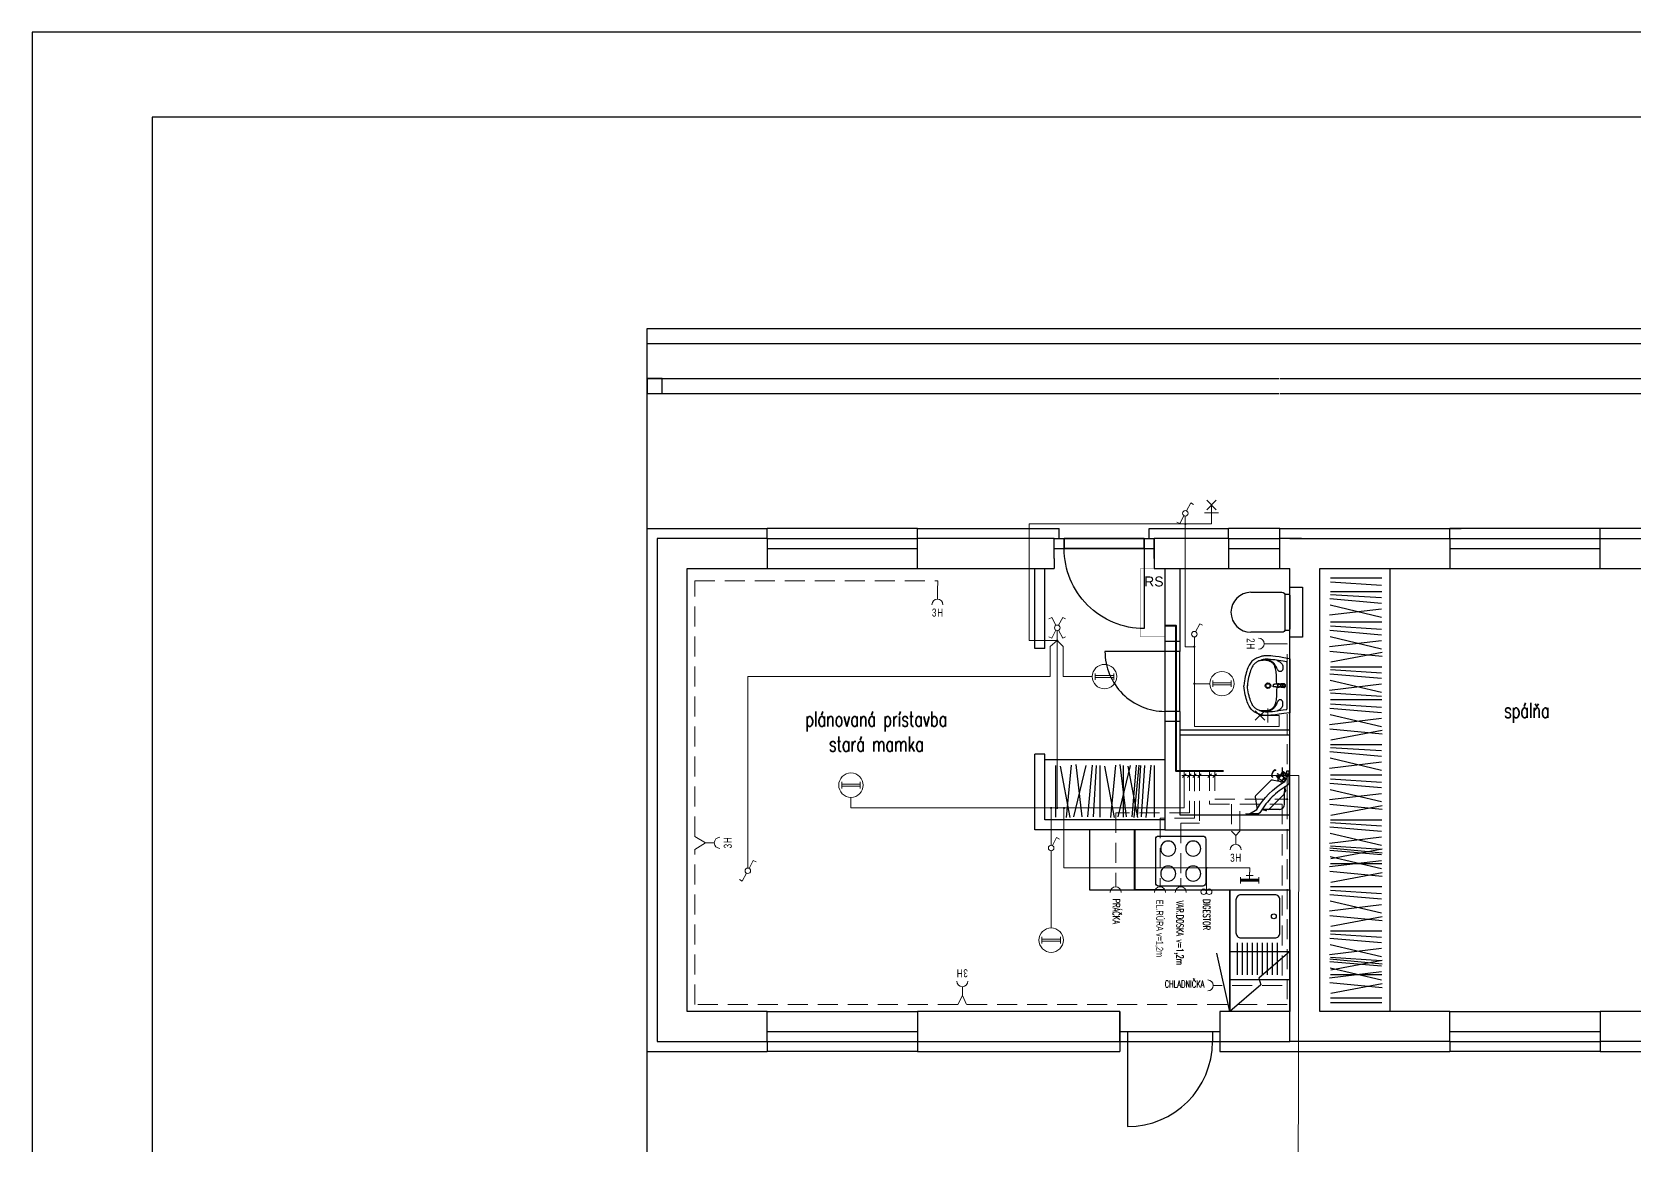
# Model space of a CAD drawing. Header units: millimetres. Extents: x -46602525 to 119548367, y -46665079 to 96925382.
# Drawn here: x -22803 to -6776, y -22577 to -11437 of the extents above; entities that cross this region are included whole.
import ezdxf
from ezdxf.lldxf.tags import DXFTag

# ---------------------------------------------------------------- set-up
doc = ezdxf.new("R2010")
doc.units = ezdxf.units.MM
doc.linetypes.add('HIDDENNEW', pattern=[60, 40, -20])
for name, color, linetype in [('DIM_100', 64, 'Continuous'), ('DVE_REZ', 1, 'Continuous'), ('HRS', 1, 'Continuous'), ('KOTY', 2, 'Continuous'), ('MUR-POH', 64, 'Continuous'), ('MUR_POH', 64, 'Continuous'), ('MUR_REZ', 3, 'Continuous'), ('NAB_MOB', 1, 'Continuous'), ('POP', 7, 'Continuous'), ('RAM_100', 160, 'Continuous'), ('SAN-POH', 151, 'Continuous'), ('SAN_POH', 151, 'Continuous')]:
    doc.layers.add(name, color=color, linetype=linetype)
for name, color, linetype, lineweight in [('EL_SVE', 5, 'Continuous', 18), ('EL_SVE_PRVKY', 6, 'Continuous', 9), ('EL_ZAS', 5, 'HIDDENNEW', 18), ('EL_ZAS_PRVKY', 6, 'Continuous', 9), ('KABELAZ_POPIS', 4, 'Continuous', 9)]:
    doc.layers.add(name, color=color, linetype=linetype, lineweight=lineweight)
doc.styles.add('SIMPLEX', font='SIMPLEX.SHX', dxfattribs={"width": 0.7})
doc.styles.get("Standard").update_dxf_attribs({"font": 'arial.ttf'})
doc.styles.add('TR-ELEC', font='TXT', dxfattribs={"width": 0.75, "height": 2})
tags = doc.linetypes.add('DASHED', pattern=[0.75, 0.5, -0.25]).pattern_tags.tags
tags[6:7] = [DXFTag(74, 4), DXFTag(75, 0), DXFTag(340, '0'), DXFTag(46, 1.0), DXFTag(50, 0.0), DXFTag(44, 0.0), DXFTag(45, 0.0)]
tags[4:5] = [DXFTag(74, 4), DXFTag(75, 0), DXFTag(340, '0'), DXFTag(46, 1.0), DXFTag(50, 0.0), DXFTag(44, 0.0), DXFTag(45, 0.0)]

# ---------------------------------------------------------------- blocks, each defined once
blk = doc.blocks.new('HFHF')
at = {"layer": 'NAB_MOB', "linetype": 'Continuous'}
for p, q in [((435325, -333031), (434885, -333031)), ((434855, -333061), (434855, -333501)), ((435355, -333501), (435355, -333061)), ((434885, -333531), (435325, -333531))]:
    blk.add_line(p, q, dxfattribs=at)
for centre in [(434980, -333156), (435230, -333156), (434980, -333406), (435230, -333406)]:
    blk.add_circle(centre, 75, dxfattribs=at)
for centre, start, end in [((434885, -333061), 90, 180), ((435325, -333061), 0, 90), ((434885, -333501), 180, 270), ((435325, -333501), 270, 0)]:
    blk.add_arc(centre, 30, start, end, dxfattribs=at)
blk = doc.blocks.new('chlad')
at = {"layer": 'SAN_POH', "ltscale": 0.01}
for points in [[(45165597, -2791741), (45166197, -2791741), (45166197, -2791141), (45165597, -2791141), (45165597, -2791741)], [(45165597, -2791141), (45165907, -2791408), (45165887, -2791475), (45166197, -2791741)], [(45166197, -2791742), (45166327, -2791156)]]:
    blk.add_lwpolyline(points, dxfattribs=at)
blk = doc.blocks.new('drez')
at = {"layer": 'SAN_POH', "linetype": 'Continuous'}
for p, q in [((45166197, -2789667), (45167097, -2789667)), ((45166197, -2790267), (45166197, -2789667)), ((45167097, -2789667), (45167097, -2790267)), ((45167047, -2789790), (45166727, -2789790)), ((45167047, -2789840), (45166727, -2789840)), ((45167047, -2789890), (45166727, -2789890)), ((45167047, -2789940), (45166727, -2789940)), ((45167047, -2789990), (45166727, -2789990)), ((45167047, -2790040), (45166727, -2790040)), ((45167047, -2790090), (45166727, -2790090)), ((45167047, -2790140), (45166727, -2790140)), ((45167047, -2790190), (45166727, -2790190)), ((45167097, -2790267), (45166197, -2790267))]:
    blk.add_line(p, q, dxfattribs=at)
blk.add_lwpolyline([(45166297, -2790207), (45166627, -2790207, 0.414214), (45166677, -2790157), (45166677, -2789817, 0.414214), (45166627, -2789767), (45166297, -2789767, 0.414214), (45166247, -2789817), (45166247, -2790157, 0.414214)], format="xyb", close=True, dxfattribs=at)
blk.add_circle((45166462, -2789828), 24, dxfattribs=at)
blk = doc.blocks.new('Z_RAM_A_3_hp 1220')
at = {"layer": 'POP', "linetype": 'Continuous'}
blk.add_lwpolyline([(-288.5, -408), (-6.5, -408), (-6.5, -13), (-288.5, -13)], close=True, dxfattribs=at)
at = {"layer": 'RAM_100', "color": 240, "linetype": 'Continuous'}
blk.add_lwpolyline([(-297, -420), (0, -420), (0, 0), (-297, 0)], close=True, dxfattribs=at)
at = {"layer": 'RAM_100', "linetype": 'Continuous'}
blk.add_lwpolyline([(-288.5, -13), (-288.5, -408), (-6.5, -408), (-6.5, -13)], close=True, dxfattribs=at)
blk = doc.blocks.new('zasuvka')
at = {"layer": 'EL_ZAS_PRVKY'}
blk.add_line((59980, -18927), (59980, -19014), dxfattribs=at)
blk.add_arc((59980, -19069), 55.3, 0, 180, dxfattribs=at)
blk = doc.blocks.new('Zasuvka_Ramcek')
at = {"layer": 'EL_ZAS_PRVKY', "ltscale": 5, "rotation": 360}
blk.add_blockref('zasuvka', (-1311, 1363), dxfattribs=at)
at = {"layer": 'EL_ZAS_PRVKY', "ltscale": 5, "insert": (58669, -17745), "char_height": 80, "width": 55.34, "attachment_point": 1, "style": 'TR-ELEC'}
blk.add_mtext('{\\pxqr;H}', dxfattribs=at)
at = {"layer": 'EL_ZAS_PRVKY', "ltscale": 5, "style": 'TR-ELEC', "width": 0.75}
blk.add_attdef('Z', (58614, -17825), '', height=80, dxfattribs=at)
blk = doc.blocks.new('Digestor')
at = {"layer": 'EL_ZAS_PRVKY'}
for centre in [(59009, -17563), (59064, -17563)]:
    blk.add_circle(centre, 27.6, dxfattribs=at)
blk = doc.blocks.new('Ziarivkova trubica')
at = {"layer": 'EL_ZAS', "ltscale": 5}
h = blk.add_hatch(color=256, dxfattribs=at)
h.set_gradient(color1=(255, 0, 0), color2=(255, 0, 0))
h.paths.add_polyline_path([(59737, -18046), (59737, -18026), (59920, -18026), (59920, -18046)])
at = {"layer": 'EL_SVE', "color": 1, "ltscale": 5}
for p, q in [((59737, -18004), (59737, -18068)), ((59920, -18004), (59920, -18068))]:
    blk.add_line(p, q, dxfattribs=at)
at = {"layer": 'EL_SVE', "ltscale": 5}
for p, q in [((59864, -17990), (59793, -17990)), ((59828, -18026), (59828, -17954))]:
    blk.add_line(p, q, dxfattribs=at)
at = {"layer": 'EL_SVE', "color": 1, "ltscale": 5}
blk.add_lwpolyline([(59737, -18046), (59737, -18026), (59920, -18026), (59920, -18046)], close=True, dxfattribs=at)
blk = doc.blocks.new('ziarivkove_svetlo')
at = {"layer": 'EL_SVE', "color": 5, "ltscale": 5}
for p, q in [((59026, -20321), (59026, -20385)), ((59210, -20321), (59210, -20385))]:
    blk.add_line(p, q, dxfattribs=at)
blk.add_lwpolyline([(59026, -20363), (59026, -20343), (59210, -20343), (59210, -20363)], close=True, dxfattribs=at)
at = {"layer": 'EL_SVE', "color": 1, "ltscale": 5}
blk.add_circle((59118, -20353), 122, dxfattribs=at)
blk = doc.blocks.new('1Pvypinac')
at = {"layer": 'EL_SVE_PRVKY'}
for p, q in [((59172, -17505), (59214, -17426)), ((59214, -17426), (59242, -17440))]:
    blk.add_line(p, q, dxfattribs=at)
blk.add_circle((59160, -17529), 27.4, dxfattribs=at)
blk = doc.blocks.new('Ziarovkove svietidlo')
at = {"layer": 'EL_SVE_PRVKY'}
for p, q in [((58915, -17703), (59011, -17608)), ((58915, -17608), (59011, -17703)), ((58963, -17656), (58772, -17656))]:
    blk.add_line(p, q, dxfattribs=at)
blk = doc.blocks.new('Ziarovkove svietidlo na stenu')
at = {"layer": 'EL_SVE_PRVKY', "ltscale": 5}
blk.add_line((58884, -17771), (58884, -17910), dxfattribs=at)
at = {"layer": 'EL_ZAS', "ltscale": 5}
blk.add_blockref('Ziarovkove svietidlo', (0, -185), dxfattribs=at)
blk = doc.blocks.new('Striedavy prepinac')
at = {"layer": 'EL_SVE_PRVKY'}
for p, q in [((57509, -21099), (57466, -21178)), ((57466, -21178), (57439, -21164))]:
    blk.add_line(p, q, dxfattribs=at)
at = {"layer": 'EL_ZAS', "ltscale": 5}
blk.add_blockref('1Pvypinac', (-1638, -3546), dxfattribs=at)
blk = doc.blocks.new('SerPrepinac')
at = {"layer": 'EL_SVE_PRVKY'}
for p, q in [((58921, -17425), (58893, -17439)), ((58963, -17504), (58921, -17425)), ((58989, -17504), (59031, -17425)), ((59031, -17425), (59059, -17439))]:
    blk.add_line(p, q, dxfattribs=at)
blk.add_circle((58976, -17529), 27.6, dxfattribs=at)
blk = doc.blocks.new('Krížový prepínač')
at = {"layer": 'EL_SVE_PRVKY'}
for p, q in [((57912, -21322), (57884, -21309)), ((57954, -21243), (57912, -21322)), ((57980, -21243), (58022, -21322)), ((58022, -21322), (58050, -21309))]:
    blk.add_line(p, q, dxfattribs=at)
at = {"layer": 'EL_ZAS', "ltscale": 5}
blk.add_blockref('SerPrepinac', (-1009, -3690), dxfattribs=at)

msp = doc.modelspace()

# ---------------------------------------------------------------- linework, layer by layer
at = {"const_width": 10.7}
for points in [[(-11277, -16357, 1), (-11267, -16357, 1)], [(-12557, -17521, 1), (-12547, -17521, 1)], [(-11187, -17585, 1), (-11176, -17585, 1)], [(-11187, -17954, 1), (-11176, -17954, 1)], [(-12619, -19197, 1), (-12608, -19197, 1)], [(-12557, -19197, 1), (-12547, -19197, 1)], [(-12490, -19197, 1), (-12479, -19197, 1)], [(-10258, -19110, 1), (-10248, -19110, 1)], [(-11066, -19796, 1), (-11055, -19796, 1)]]:
    msp.add_lwpolyline(points, format="xyb", close=True, dxfattribs=at)
at = {"layer": 'DVE_REZ', "color": 8, "linetype": 'ByBlock'}
msp.add_line((-12483, -16503), (-12483, -16603), dxfattribs=at)
for points in [[(-12583, -16503), (-12483, -16503)], [(-12483, -16503), (-11683, -16503)], [(-12483, -16603), (-12483, -16503)], [(-12483, -16503), (-12483, -16603)], [(-11683, -16503), (-12483, -16503)], [(-11683, -16603), (-11683, -16503)], [(-11683, -16503), (-11683, -16603)], [(-11683, -16503), (-11583, -16503)], [(-12583, -16603), (-12483, -16603)], [(-11683, -16603), (-12483, -16603)], [(-12483, -16603), (-11683, -16603)], [(-11683, -16603), (-11626, -16603)], [(-11683, -16603), (-11583, -16603)], [(-11475, -17632), (-11475, -18232)], [(-11325, -18232), (-11325, -17632)], [(-11925, -21434), (-10925, -21434)], [(-11850, -21434), (-11850, -21534)], [(-11000, -21434), (-11000, -21534)], [(-11925, -21534), (-10925, -21534)], [(-11850, -21534), (-11850, -22384)]]:
    msp.add_lwpolyline(points, dxfattribs=at)
for points in [[(-11683, -16603), (-11683, -17403, -0.414214), (-12483, -16603)], [(-11475, -17631), (-12075, -17631, 0.414214), (-11475, -18231)]]:
    msp.add_lwpolyline(points, format="xyb", dxfattribs=at)
at = {"layer": 'DVE_REZ', "color": 8, "linetype": 'ByBlock', "flags": 128}
for points in [[(-11325, -17532), (-11475, -17532)], [(-11325, -18332), (-11475, -18332)]]:
    msp.add_lwpolyline(points, dxfattribs=at)
at = {"layer": 'DVE_REZ', "color": 8, "linetype": 'ByBlock'}
msp.add_arc((-11850, -21534), 850, 270, 0, dxfattribs=at)
at = {"layer": 'EL_SVE', "ltscale": 5}
for p, q in [((-11009, -16357), (-11272, -16357)), ((-12613, -19624), (-12613, -20398))]:
    msp.add_line(p, q, dxfattribs=at)
for points in [[(-12552, -17521), (-12832, -17521), (-12832, -16357), (-11515, -16357), (-11272, -16357), (-11272, -16277)], [(-11272, -16357), (-11272, -17585), (-11181, -17585)], [(-12552, -17423), (-12552, -19197)], [(-15646, -19797), (-15646, -17883), (-12622, -17883), (-12622, -17583), (-12552, -17521)], [(-12202, -17883), (-12493, -17883), (-12493, -17583), (-12552, -17521)], [(-11027, -17954), (-11181, -17954), (-11181, -17486)], [(-11181, -17954), (-11181, -18382), (-10334, -18382), (-10334, -18273)], [(-11282, -18825), (-11282, -19197), (-12613, -19197), (-12613, -19569)], [(-12613, -19197), (-14615, -19197), (-14615, -19090)], [(-12485, -19197), (-12485, -19796), (-10628, -19796), (-10628, -19839)], [(-11060, -20036), (-11060, -19796)]]:
    msp.add_lwpolyline(points, dxfattribs=at)
at = {"layer": 'EL_ZAS', "ltscale": 5}
for p, q in [((-11181, -18829), (-11181, -19298)), ((-11181, -19298), (-11524, -19298)), ((-11524, -19298), (-11524, -19899))]:
    msp.add_line(p, q, dxfattribs=at)
for points in [[(-10978, -18825), (-10978, -19110), (-10253, -19110), (-10253, -21163), (-13458, -21163), (-13501, -21071), (-13547, -21163), (-16176, -21163), (-16176, -19613), (-16068, -19546), (-16176, -19483), (-16176, -16925), (-13746, -16925), (-13750, -17022)], [(-10253, -19110), (-10253, -19110), (-10253, -19059), (-10253, -17554), (-10397, -17554)], [(-11231, -18825), (-11231, -19247), (-11968, -19247), (-11968, -19899)], [(-11129, -18825), (-11129, -19348), (-11317, -19348), (-11317, -19899)], [(-11029, -18825), (-11029, -19160), (-10811, -19160)], [(-10811, -19160), (-10811, -19430), (-10768, -19474), (-10726, -19430), (-10726, -19160), (-10304, -19160), (-10304, -19474)], [(-10304, -19474), (-10304, -20971), (-10906, -20971)]]:
    msp.add_lwpolyline(points, dxfattribs=at)
at = {"layer": 'EL_ZAS', "linetype": 'Continuous', "lineweight": 40, "ltscale": 5}
msp.add_lwpolyline([(-11475, -17373), (-11367, -17373), (-11367, -18825), (-10891, -18825)], dxfattribs=at)
at = {"layer": 'HRS', "const_width": 3}
msp.add_lwpolyline([(-11721, -16803), (-11721, -17486), (-11475, -17486), (-11475, -16803)], close=True, dxfattribs=at)
at = {"layer": 'KABELAZ_POPIS', "ltscale": 5}
for p, q in [((-11299, -18891), (-11264, -18856)), ((-11249, -18891), (-11213, -18856)), ((-11198, -18891), (-11163, -18856)), ((-11148, -18891), (-11112, -18856)), ((-11046, -18891), (-11011, -18856)), ((-10996, -18891), (-10961, -18856))]:
    msp.add_line(p, q, dxfattribs=at)
msp.add_lwpolyline([(-11308, -18874), (-10137, -18874), (-10152, -30501)], dxfattribs=at)
at = {"layer": 'MUR-POH', "color": 8}
for points in [[(-16654, -16403), (-16654, -14903), (-10337, -14903)], [(-16654, -16403), (-16654, -14903), (-10337, -14903)], [(-10325, -14903), (1518, -14903)], [(-10325, -14903), (7568, -14903)], [(-16654, -15053), (-10337, -15053)], [(-16654, -15053), (-10337, -15053)], [(-10325, -15053), (1618, -15053)], [(-10325, -15053), (7568, -15053)]]:
    msp.add_lwpolyline(points, dxfattribs=at)
at = {"layer": 'MUR_POH', "color": 8}
for p, q in [((-4782, -16403), (-7124, -16403)), ((-9821, -16895), (-9306, -16895)), ((-9821, -16937), (-9310, -16969)), ((-9825, -17103), (-9310, -17148)), ((-9821, -17032), (-9306, -17032)), ((-9821, -17061), (-9310, -17093)), ((-9831, -17267), (-9310, -17205)), ((-9823, -17166), (-9310, -17288)), ((-9825, -17419), (-9310, -17464)), ((-9821, -17335), (-9306, -17335)), ((-9821, -17377), (-9310, -17409)), ((-9831, -17583), (-9310, -17521)), ((-9827, -17628), (-9302, -17679)), ((-9823, -17482), (-9310, -17604)), ((-9821, -17784), (-9306, -17784)), ((-9817, -17737), (-9304, -17640)), ((-9825, -17855), (-9310, -17900)), ((-9823, -17918), (-9310, -18040)), ((-9821, -17813), (-9310, -17845)), ((-9831, -18019), (-9310, -17957)), ((-9821, -18047), (-9310, -18079)), ((-9825, -18198), (-9310, -18242)), ((-9823, -18261), (-9310, -18382)), ((-9821, -18113), (-9306, -18113)), ((-9821, -18155), (-9310, -18188)), ((-9831, -18362), (-9310, -18299)), ((-9827, -18407), (-9302, -18457)), ((-9817, -18516), (-9304, -18419)), ((-9821, -18563), (-9306, -18563)), ((-9821, -18591), (-9310, -18624)), ((-9831, -18798), (-9310, -18735)), ((-9825, -18634), (-9310, -18678)), ((-9823, -18697), (-9310, -18818)), ((-12569, -18774), (-12569, -19289)), ((-12522, -18778), (-12425, -19291)), ((-12413, -18768), (-12463, -19293)), ((-12267, -18772), (-12389, -19285)), ((-12368, -18764), (-12305, -19285)), ((-12204, -18770), (-12249, -19285)), ((-12162, -18774), (-12194, -19285)), ((-12126, -18774), (-12126, -19289)), ((-12080, -18778), (-11983, -19291)), ((-11970, -18768), (-12021, -19293)), ((-11824, -18772), (-11946, -19285)), ((-11926, -18764), (-11863, -19285)), ((-11892, -18774), (-11892, -19289)), ((-11846, -18778), (-11749, -19291)), ((-11762, -18770), (-11806, -19285)), ((-11736, -18768), (-11787, -19293)), ((-11719, -18774), (-11752, -19285)), ((-11681, -18774), (-11713, -19285)), ((-11617, -18768), (-11668, -19293)), ((-11583, -18774), (-11583, -19289)), ((-9821, -18865), (-9306, -18865)), ((-9821, -18907), (-9310, -18940)), ((-9831, -19114), (-9310, -19051)), ((-9825, -18950), (-9310, -18994)), ((-9823, -19013), (-9310, -19134)), ((-9827, -19159), (-9302, -19209)), ((-9817, -19268), (-9304, -19171)), ((-9825, -19386), (-9310, -19430)), ((-9821, -19315), (-9306, -19315)), ((-9821, -19343), (-9310, -19376)), ((-9831, -19550), (-9310, -19487)), ((-9823, -19449), (-9310, -19570)), ((-9827, -19595), (-9302, -19645)), ((-9825, -19620), (-9310, -19664)), ((-9823, -19683), (-9310, -19804)), ((-9821, -19577), (-9310, -19610)), ((-9817, -19704), (-9304, -19607)), ((-9831, -19784), (-9310, -19721)), ((-9827, -19828), (-9302, -19879)), ((-9821, -19751), (-9306, -19751)), ((-9817, -19938), (-9304, -19841)), ((-9821, -19984), (-9306, -19984)), ((-9821, -20020), (-9310, -20052)), ((-9831, -20226), (-9310, -20163)), ((-9825, -20062), (-9310, -20107)), ((-9823, -20125), (-9310, -20247)), ((-9827, -20271), (-9302, -20322)), ((-9817, -20380), (-9304, -20283)), ((-9825, -20498), (-9310, -20543)), ((-9821, -20427), (-9306, -20427)), ((-9821, -20456), (-9310, -20488)), ((-9831, -20662), (-9310, -20599)), ((-9823, -20561), (-9310, -20682)), ((-9831, -20896), (-9310, -20833)), ((-9827, -20707), (-9302, -20757)), ((-9825, -20732), (-9310, -20777)), ((-9823, -20795), (-9310, -20916)), ((-9821, -20689), (-9310, -20722)), ((-9817, -20816), (-9304, -20719)), ((-9827, -20941), (-9302, -20991)), ((-9821, -20863), (-9306, -20863)), ((-9817, -21050), (-9304, -20953)), ((-9821, -21097), (-9306, -21097)), ((-9821, -21142), (-9306, -21142)), ((-16654, -21634), (-15454, -21634)), ((-13949, -21634), (-11925, -21634)), ((-10925, -21634), (-8628, -21634)), ((-7124, -21634), (-5350, -21634))]:
    msp.add_line(p, q, dxfattribs=at)
at = {"layer": 'MUR_POH', "color": 8, "flags": 128}
for points in [[(-16654, -26878), (-16654, -14523)], [(-16654, -24634), (-16654, -16403), (-15454, -16403)], [(-16654, -21634), (-16654, -16403)], [(-13949, -16403), (-15454, -16403)], [(-15454, -16503), (-15454, -16403)], [(-13949, -16503), (-13949, -16403)], [(-13949, -16403), (-12533, -16403)], [(-12533, -16503), (-12533, -16403)], [(-11633, -16503), (-11633, -16403), (-10840, -16403)], [(-10840, -16503), (-10840, -16403)], [(-10325, -16403), (-10840, -16403)], [(-10325, -16503), (-10325, -16403)], [(-10325, -16503), (-10325, -16403)], [(-10325, -16403), (-8513, -16403)], [(-8628, -16503), (-8628, -16403)], [(-7124, -16403), (-8628, -16403)], [(-8628, -16503), (-7124, -16503)], [(-7124, -16503), (-7124, -16403)], [(-8628, -16603), (-7124, -16603)], [(-15454, -16803), (-13949, -16803)], [(-10840, -16803), (-10325, -16803)], [(-9225, -16803), (-9225, -21234)], [(-8628, -16803), (-7124, -16803)], [(-11475, -18716), (-12675, -18716)], [(-11775, -19416), (-11775, -20016), (-10825, -20016), (-10825, -21234)], [(-11475, -20016), (-11775, -20016), (-11775, -19416)], [(-15454, -21234), (-13949, -21234)], [(-8628, -21234), (-7124, -21234)], [(-16654, -21634), (-16654, -21534)], [(-16654, -21634), (-16654, -21634)], [(-15454, -21534), (-15454, -21634)], [(-13949, -21634), (-15454, -21634)], [(-13949, -21534), (-13949, -21634)], [(-11925, -21534), (-11925, -21634)], [(-10925, -21534), (-10925, -21634)], [(-8628, -21534), (-8628, -21634)], [(-7124, -21634), (-8628, -21634)], [(-7124, -21534), (-7124, -21634)]]:
    msp.add_lwpolyline(points, dxfattribs=at)
at = {"layer": 'MUR_POH', "color": 8, "linetype": 'DASHED', "ltscale": 250, "flags": 128}
for points in [[(-16654, -14903), (-16654, -15053), (-16504, -15053), (-16504, -14903)], [(-16654, -14903), (-16654, -15053), (-16504, -15053), (-16504, -14903)], [(-10225, -16990), (-10100, -16990), (-10100, -17490), (-10225, -17490)]]:
    msp.add_lwpolyline(points, close=True, dxfattribs=at)
at = {"layer": 'MUR_REZ', "color": 8}
for p, q in [((-16554, -16503), (-16554, -21534)), ((-15454, -16503), (-16554, -16503)), ((-12583, -16503), (-13949, -16503)), ((-10110, -16503), (-10325, -16503)), ((-10225, -16503), (-8628, -16503)), ((-7124, -16503), (-4782, -16503)), ((-16254, -16803), (-15454, -16803)), ((-16254, -21234), (-16254, -16803)), ((-13949, -16803), (-12583, -16803)), ((-12583, -16703), (-12583, -16803)), ((-10225, -21534), (-10225, -16803)), ((-15454, -21234), (-16254, -21234)), ((-11925, -21234), (-13949, -21234)), ((-10225, -21234), (-10925, -21234)), ((-16554, -21534), (-15454, -21534)), ((-13949, -21534), (-11925, -21534)), ((-8628, -21534), (-10225, -21534))]:
    msp.add_line(p, q, dxfattribs=at)
at = {"layer": 'MUR_REZ', "color": 8, "flags": 128}
for points in [[(12372, -26454), (-15833, -26878), (-16654, -26878), (-16654, -14403), (-16654, -14403), (12372, -14403), (12372, -26454)], [(-15454, -16503), (-15454, -16803)], [(-13949, -16803), (-13949, -16503)], [(-12583, -16703), (-12583, -16503)], [(-10840, -16503), (-11583, -16503), (-11583, -16803), (-10840, -16803)], [(-11583, -16703), (-11583, -16503)], [(-10840, -16503), (-10840, -16803)], [(-10325, -16803), (-10325, -16503)], [(-8628, -16503), (-8628, -16803)], [(-7124, -16803), (-7124, -16503)], [(-12775, -17603), (-12775, -16803)], [(-12675, -17603), (-12675, -16803)], [(-11475, -16803), (-11475, -17632)], [(-11325, -16803), (-11325, -17632)], [(-10325, -16803), (-10225, -16803)], [(-8628, -21234), (-9925, -21234), (-9925, -16803), (-8628, -16803)], [(-7124, -16803), (-4782, -16803)], [(-12675, -17603), (-12775, -17603)], [(-11325, -17632), (-11475, -17632)], [(-11325, -18232), (-11475, -18232)], [(-11475, -18232), (-11475, -18332)], [(-11475, -18232), (-11475, -19416), (-10225, -19416)], [(-11325, -18232), (-11325, -18332)], [(-11325, -18232), (-11325, -19266), (-10225, -19266)], [(-11325, -18332), (-11325, -18332)], [(-11475, -19416), (-12775, -19416), (-12775, -18660)], [(-12675, -18660), (-12775, -18660)], [(-11475, -19316), (-12675, -19316), (-12675, -18660)], [(-11475, -19316), (-12675, -19316)], [(-15454, -21534), (-15454, -21234)], [(-13949, -21234), (-13949, -21534)], [(-11925, -21534), (-11925, -21234)], [(-10925, -21234), (-10925, -21534)], [(-8628, -21534), (-8628, -21234)], [(-5350, -21234), (-7124, -21234)], [(-7124, -21234), (-7124, -21534)], [(-10925, -21534), (-10225, -21534)], [(-5350, -21534), (-7124, -21534)]]:
    msp.add_lwpolyline(points, dxfattribs=at)
at = {"layer": 'MUR_REZ', "color": 8}
for points in [[(-16654, -14553), (11025, -14553)], [(-11925, -21234), (-11925, -21534)]]:
    msp.add_lwpolyline(points, dxfattribs=at)
at = {"layer": 'SAN-POH', "color": 8}
for p, q in [((-10603, -17786), (-10608, -17797)), ((-10597, -17777), (-10603, -17786)), ((-10592, -17769), (-10597, -17777)), ((-10586, -17761), (-10592, -17769)), ((-10580, -17755), (-10586, -17761)), ((-10574, -17749), (-10580, -17755)), ((-10568, -17744), (-10574, -17749)), ((-10560, -17740), (-10568, -17744)), ((-10553, -17735), (-10560, -17740)), ((-10545, -17731), (-10553, -17735)), ((-10536, -17727), (-10545, -17731)), ((-10528, -17724), (-10536, -17727)), ((-10519, -17721), (-10528, -17724)), ((-10512, -17718), (-10519, -17721)), ((-10505, -17716), (-10512, -17718)), ((-10498, -17714), (-10505, -17716)), ((-10493, -17713), (-10498, -17714)), ((-10487, -17712), (-10493, -17713)), ((-10482, -17711), (-10487, -17712)), ((-10477, -17711), (-10482, -17711)), ((-10472, -17710), (-10477, -17711)), ((-10467, -17710), (-10472, -17710)), ((-10461, -17710), (-10467, -17710)), ((-10453, -17710), (-10461, -17710)), ((-10444, -17710), (-10453, -17710)), ((-10433, -17711), (-10444, -17710)), ((-10419, -17712), (-10433, -17711)), ((-10400, -17714), (-10419, -17712)), ((-10375, -17717), (-10400, -17714)), ((-10339, -17722), (-10375, -17717)), ((-10292, -17729), (-10339, -17722)), ((-10259, -17734), (-10292, -17729)), ((-10255, -17739), (-10255, -18209)), ((-10225, -17704), (-10225, -18244)), ((-10646, -17931), (-10649, -17952)), ((-10643, -17910), (-10646, -17931)), ((-10639, -17891), (-10643, -17910)), ((-10634, -17872), (-10639, -17891)), ((-10629, -17854), (-10634, -17872)), ((-10624, -17838), (-10629, -17854)), ((-10619, -17823), (-10624, -17838)), ((-10614, -17809), (-10619, -17823)), ((-10608, -17797), (-10614, -17809)), ((-10649, -17952), (-10650, -17976)), ((-10649, -17995), (-10650, -17972)), ((-10646, -18016), (-10649, -17995)), ((-10643, -18037), (-10646, -18016)), ((-10639, -18057), (-10643, -18037)), ((-10634, -18075), (-10639, -18057)), ((-10629, -18093), (-10634, -18075)), ((-10624, -18110), (-10629, -18093)), ((-10619, -18125), (-10624, -18110)), ((-10614, -18138), (-10619, -18125)), ((-10608, -18151), (-10614, -18138)), ((-10603, -18161), (-10608, -18151)), ((-10597, -18171), (-10603, -18161)), ((-10592, -18179), (-10597, -18171)), ((-10586, -18186), (-10592, -18179)), ((-10580, -18192), (-10586, -18186)), ((-10574, -18198), (-10580, -18192)), ((-10568, -18203), (-10574, -18198)), ((-10560, -18208), (-10568, -18203)), ((-10553, -18212), (-10560, -18208)), ((-10545, -18217), (-10553, -18212)), ((-10536, -18220), (-10545, -18217)), ((-10528, -18224), (-10536, -18220)), ((-10519, -18227), (-10528, -18224)), ((-10512, -18229), (-10519, -18227)), ((-10505, -18232), (-10512, -18229)), ((-10498, -18233), (-10505, -18232)), ((-10493, -18235), (-10498, -18233)), ((-10487, -18235), (-10493, -18235)), ((-10482, -18236), (-10487, -18235)), ((-10477, -18237), (-10482, -18236)), ((-10472, -18237), (-10477, -18237)), ((-10467, -18238), (-10472, -18237)), ((-10461, -18238), (-10467, -18238)), ((-10453, -18238), (-10461, -18238)), ((-10444, -18237), (-10453, -18238)), ((-10433, -18237), (-10444, -18237)), ((-10419, -18236), (-10433, -18237)), ((-10400, -18234), (-10419, -18236)), ((-10375, -18231), (-10400, -18234)), ((-10339, -18226), (-10375, -18231)), ((-10292, -18219), (-10339, -18226)), ((-10259, -18214), (-10292, -18219)), ((-10403, -18885), (-10403, -18885)), ((-10403, -18885), (-10396, -18888)), ((-10370, -18818), (-10370, -18818)), ((-10364, -18821), (-10370, -18818)), ((-10362, -18822), (-10364, -18821)), ((-10356, -18882), (-10358, -18886)), ((-10358, -18886), (-10336, -18899)), ((-10349, -18885), (-10345, -18888)), ((-10343, -18860), (-10344, -18861)), ((-10321, -18873), (-10343, -18860)), ((-10337, -18898), (-10339, -18901)), ((-10339, -18901), (-10321, -18911)), ((-10321, -18873), (-10336, -18899)), ((-10336, -18899), (-10334, -18900)), ((-10319, -18874), (-10334, -18900)), ((-10304, -18840), (-10322, -18872)), ((-10319, -18874), (-10321, -18873)), ((-10321, -18911), (-10303, -18921)), ((-10304, -18792), (-10304, -18842)), ((-10265, -18903), (-10304, -18880)), ((-10286, -18891), (-10303, -18921)), ((-10296, -18909), (-10271, -18923)), ((-10295, -18862), (-10286, -18847)), ((-10255, -18885), (-10294, -18863)), ((-10283, -18849), (-10292, -18864)), ((-10290, -18836), (-10272, -18847)), ((-10265, -18912), (-10290, -18898)), ((-10283, -18841), (-10286, -18847)), ((-10280, -18843), (-10283, -18841)), ((-10280, -18843), (-10283, -18849)), ((-10277, -18933), (-10235, -18860)), ((-10268, -18860), (-10276, -18873)), ((-10257, -18825), (-10252, -18825)), ((-10257, -18860), (-10257, -18825)), ((-10252, -18860), (-10257, -18860)), ((-10252, -18825), (-10240, -18825)), ((-10240, -18860), (-10252, -18860)), ((-10240, -18825), (-10235, -18825)), ((-10235, -18860), (-10240, -18860)), ((-10235, -18825), (-10235, -18860)), ((-10235, -18860), (-10235, -18950)), ((-10413, -18920), (-10570, -19077)), ((-10286, -19061), (-10430, -19205)), ((-10405, -18917), (-10329, -18930)), ((-10306, -18933), (-10298, -18935)), ((-10304, -18932), (-10304, -18934)), ((-10296, -18945), (-10300, -18945)), ((-10300, -18945), (-10296, -18945)), ((-10286, -18937), (-10298, -18935)), ((-10284, -18937), (-10286, -18937)), ((-10280, -18988), (-10280, -19047)), ((-10280, -19036), (-10280, -19036)), ((-10280, -19036), (-10280, -19036)), ((-10280, -19036), (-10280, -19036)), ((-10280, -19036), (-10280, -19036)), ((-10280, -19047), (-10280, -19036)), ((-10280, -19161), (-10280, -19047)), ((-10269, -19015), (-10275, -18984)), ((-10268, -19025), (-10269, -19015)), ((-10244, -18966), (-10254, -18972)), ((-10235, -18950), (-10244, -18966)), ((-10631, -19256), (-10557, -19213)), ((-10573, -19086), (-10556, -19192)), ((-10556, -19192), (-10554, -19204)), ((-10554, -19207), (-10554, -19204)), ((-10546, -19194), (-10546, -19191)), ((-10546, -19191), (-10546, -19194)), ((-10475, -19221), (-10506, -19216)), ((-10503, -19211), (-10474, -19211)), ((-10444, -19211), (-10503, -19211)), ((-10465, -19223), (-10475, -19221)), ((-10465, -19223), (-10465, -19223)), ((-10454, -19211), (-10454, -19211)), ((-10454, -19211), (-10454, -19211)), ((-10454, -19211), (-10454, -19211)), ((-10454, -19211), (-10454, -19211)), ((-10454, -19211), (-10454, -19211)), ((-10444, -19211), (-10454, -19211)), ((-10330, -19211), (-10454, -19211)), ((-10666, -19251), (-10666, -19256)), ((-10666, -19256), (-10631, -19256)), ((-10631, -19256), (-10631, -19251)), ((-10541, -19256), (-10631, -19256)), ((-10525, -19246), (-10541, -19256)), ((-10519, -19236), (-10525, -19246))]:
    msp.add_line(p, q, dxfattribs=at)
for points in [[(-15454, -16503), (-13949, -16503)], [(-10840, -16503), (-10325, -16503)], [(-15454, -16603), (-13949, -16603)], [(-10840, -16603), (-10325, -16603)], [(-10277, -17060), (-10225, -17060)], [(-10225, -17070), (-10225, -17410)], [(-10277, -17420), (-10225, -17420)], [(-11325, -18416), (-10225, -18416)], [(-15454, -21434), (-13949, -21434)], [(-8628, -21434), (-7124, -21434)], [(-15454, -21534), (-13949, -21534)], [(-8628, -21534), (-7124, -21534)]]:
    msp.add_lwpolyline(points, dxfattribs=at)
msp.add_lwpolyline([(-10615, -17040), (-10305, -17040, -0.414214), (-10275, -17070), (-10275, -17410, -0.414214), (-10305, -17440), (-10615, -17440)], format="xyb", dxfattribs=at)
at = {"layer": 'SAN-POH', "color": 8, "flags": 128}
for points in [[(-10225, -17704), (-10287, -17694), (-10334, -17687), (-10370, -17682), (-10397, -17679), (-10416, -17677), (-10431, -17676), (-10443, -17675), (-10453, -17675), (-10461, -17675), (-10468, -17675), (-10475, -17675), (-10481, -17676), (-10487, -17677), (-10493, -17678), (-10500, -17679), (-10507, -17680), (-10514, -17682), (-10522, -17685), (-10531, -17688), (-10540, -17691), (-10550, -17695), (-10560, -17699), (-10570, -17704), (-10579, -17710), (-10588, -17716), (-10597, -17723), (-10605, -17730), (-10613, -17739), (-10620, -17748), (-10627, -17758), (-10633, -17769), (-10640, -17782), (-10646, -17796), (-10652, -17811), (-10657, -17827), (-10663, -17844), (-10668, -17863), (-10673, -17883), (-10677, -17904), (-10681, -17926), (-10684, -17950), (-10685, -17974)], [(-10358, -17960), (-10358, -17953), (-10359, -17933), (-10359, -17914), (-10360, -17896), (-10360, -17879), (-10361, -17862), (-10363, -17847), (-10364, -17832), (-10366, -17819), (-10369, -17807), (-10371, -17796), (-10375, -17786), (-10378, -17777), (-10383, -17769), (-10388, -17761), (-10393, -17755), (-10398, -17749), (-10404, -17744), (-10411, -17740), (-10418, -17736), (-10425, -17732), (-10431, -17729), (-10438, -17726), (-10444, -17724), (-10450, -17723), (-10456, -17722), (-10462, -17721), (-10468, -17720), (-10474, -17720), (-10481, -17720), (-10489, -17720), (-10497, -17721), (-10506, -17721), (-10514, -17722), (-10521, -17723), (-10528, -17724)], [(-10376, -17765), (-10376, -17764), (-10381, -17757), (-10387, -17750), (-10393, -17743), (-10400, -17738), (-10407, -17733), (-10414, -17728), (-10421, -17725), (-10428, -17722), (-10435, -17719), (-10442, -17717), (-10449, -17715), (-10455, -17714), (-10461, -17713), (-10467, -17713), (-10474, -17712), (-10481, -17712), (-10489, -17712), (-10490, -17712)], [(-10357, -17719), (-10353, -17721), (-10342, -17727), (-10333, -17732), (-10326, -17737), (-10321, -17741), (-10316, -17745), (-10312, -17749), (-10309, -17753), (-10306, -17757), (-10303, -17760), (-10301, -17764), (-10299, -17769), (-10297, -17773), (-10296, -17777), (-10296, -17781), (-10295, -17786), (-10295, -17790), (-10295, -17794), (-10295, -17799), (-10296, -17803), (-10297, -17807), (-10298, -17812), (-10299, -17815), (-10301, -17819), (-10303, -17822), (-10305, -17825), (-10307, -17827), (-10310, -17829), (-10313, -17831), (-10315, -17832), (-10318, -17833), (-10321, -17833), (-10324, -17833), (-10327, -17833), (-10330, -17832), (-10332, -17831), (-10335, -17830), (-10338, -17828), (-10340, -17826), (-10342, -17824), (-10345, -17820), (-10347, -17817), (-10349, -17812), (-10352, -17806), (-10356, -17799), (-10361, -17790), (-10367, -17778), (-10376, -17764)], [(-10225, -18244), (-10287, -18253), (-10334, -18260), (-10370, -18265), (-10397, -18269), (-10416, -18270), (-10431, -18272), (-10443, -18272), (-10453, -18273), (-10461, -18273), (-10468, -18273), (-10475, -18272), (-10481, -18272), (-10487, -18271), (-10493, -18270), (-10500, -18269), (-10507, -18267), (-10514, -18265), (-10522, -18263), (-10531, -18260), (-10540, -18257), (-10550, -18253), (-10560, -18248), (-10570, -18243), (-10579, -18238), (-10588, -18231), (-10597, -18225), (-10605, -18217), (-10613, -18209), (-10620, -18200), (-10627, -18189), (-10633, -18178), (-10640, -18166), (-10646, -18152), (-10652, -18137), (-10657, -18121), (-10663, -18103), (-10668, -18084), (-10673, -18064), (-10677, -18043), (-10681, -18021), (-10684, -17998), (-10685, -17974)], [(-10358, -17988), (-10358, -17994), (-10359, -18014), (-10359, -18033), (-10360, -18052), (-10360, -18069), (-10361, -18085), (-10363, -18101), (-10364, -18115), (-10366, -18128), (-10369, -18141), (-10371, -18152), (-10375, -18162), (-10378, -18171), (-10383, -18179), (-10388, -18186), (-10393, -18193), (-10398, -18198), (-10404, -18203), (-10411, -18208), (-10418, -18212), (-10425, -18216), (-10431, -18219), (-10438, -18221), (-10444, -18223), (-10450, -18225), (-10456, -18226), (-10462, -18227), (-10468, -18227), (-10474, -18227), (-10481, -18227), (-10489, -18227), (-10497, -18227), (-10506, -18226), (-10514, -18226), (-10521, -18225), (-10528, -18224)], [(-10349, -17959), (-10352, -17960), (-10356, -17960), (-10359, -17960), (-10363, -17960), (-10366, -17960), (-10370, -17960), (-10373, -17960), (-10376, -17960), (-10378, -17960), (-10380, -17960), (-10382, -17961), (-10384, -17961), (-10385, -17961), (-10386, -17961), (-10387, -17961), (-10387, -17961), (-10388, -17961), (-10389, -17961), (-10389, -17961), (-10390, -17962), (-10390, -17962), (-10390, -17962), (-10391, -17962), (-10391, -17963), (-10391, -17963), (-10392, -17964), (-10392, -17964), (-10392, -17965), (-10392, -17966), (-10392, -17967), (-10392, -17969), (-10393, -17972), (-10393, -17974)], [(-10349, -17988), (-10352, -17988), (-10356, -17988), (-10359, -17988), (-10363, -17988), (-10366, -17987), (-10370, -17987), (-10373, -17987), (-10376, -17987), (-10378, -17987), (-10380, -17987), (-10382, -17987), (-10384, -17987), (-10385, -17987), (-10386, -17987), (-10387, -17987), (-10387, -17987), (-10388, -17986), (-10389, -17986), (-10389, -17986), (-10390, -17986), (-10390, -17986), (-10390, -17985), (-10391, -17985), (-10391, -17985), (-10391, -17984), (-10392, -17984), (-10392, -17983), (-10392, -17983), (-10392, -17982), (-10392, -17980), (-10392, -17979), (-10393, -17976), (-10393, -17974)], [(-10288, -17959), (-10290, -17959), (-10291, -17959), (-10292, -17959), (-10293, -17959), (-10294, -17959), (-10295, -17959), (-10296, -17960), (-10297, -17960), (-10298, -17960), (-10299, -17960), (-10300, -17961), (-10301, -17961), (-10302, -17961), (-10303, -17961), (-10304, -17961), (-10304, -17961), (-10305, -17962), (-10306, -17962), (-10306, -17962), (-10307, -17962), (-10308, -17962), (-10308, -17962), (-10309, -17962), (-10310, -17962), (-10311, -17962), (-10311, -17962), (-10312, -17962), (-10313, -17962), (-10314, -17962), (-10315, -17961), (-10316, -17961), (-10318, -17961), (-10320, -17960), (-10321, -17960), (-10323, -17960), (-10325, -17959), (-10327, -17959), (-10330, -17958), (-10332, -17957), (-10334, -17957), (-10336, -17956), (-10338, -17956), (-10340, -17955), (-10341, -17955), (-10342, -17955), (-10343, -17955), (-10344, -17955), (-10345, -17955), (-10346, -17955), (-10346, -17955), (-10347, -17955), (-10347, -17956), (-10348, -17956), (-10348, -17957), (-10349, -17958), (-10349, -17960), (-10350, -17962), (-10350, -17965), (-10350, -17969), (-10351, -17974)], [(-10288, -17989), (-10290, -17989), (-10291, -17989), (-10292, -17989), (-10293, -17988), (-10294, -17988), (-10295, -17988), (-10296, -17988), (-10297, -17988), (-10298, -17987), (-10299, -17987), (-10300, -17987), (-10301, -17987), (-10302, -17987), (-10303, -17986), (-10304, -17986), (-10304, -17986), (-10305, -17986), (-10306, -17986), (-10306, -17986), (-10307, -17986), (-10308, -17986), (-10308, -17985), (-10309, -17985), (-10310, -17985), (-10311, -17985), (-10311, -17986), (-10312, -17986), (-10313, -17986), (-10314, -17986), (-10315, -17986), (-10316, -17986), (-10318, -17987), (-10320, -17987), (-10321, -17987), (-10323, -17988), (-10325, -17988), (-10327, -17989), (-10330, -17990), (-10332, -17990), (-10334, -17991), (-10336, -17991), (-10338, -17992), (-10340, -17992), (-10341, -17993), (-10342, -17993), (-10343, -17993), (-10344, -17993), (-10345, -17993), (-10346, -17993), (-10346, -17993), (-10347, -17992), (-10347, -17992), (-10348, -17991), (-10348, -17990), (-10349, -17989), (-10349, -17988), (-10350, -17986), (-10350, -17983), (-10350, -17979), (-10351, -17974)], [(-10318, -17974), (-10318, -17973), (-10318, -17973), (-10318, -17972), (-10318, -17972), (-10318, -17971), (-10318, -17971), (-10318, -17970), (-10319, -17970), (-10319, -17969), (-10319, -17969), (-10319, -17968), (-10319, -17968), (-10320, -17968), (-10320, -17967), (-10321, -17967), (-10321, -17966), (-10322, -17966), (-10322, -17965), (-10323, -17965), (-10324, -17965), (-10325, -17964), (-10325, -17964), (-10326, -17963), (-10327, -17963), (-10328, -17963), (-10329, -17962), (-10330, -17962), (-10331, -17962), (-10332, -17961), (-10333, -17961), (-10333, -17961), (-10334, -17961), (-10335, -17960), (-10336, -17960), (-10337, -17960), (-10337, -17960), (-10338, -17960), (-10339, -17960), (-10340, -17960), (-10341, -17960), (-10341, -17960), (-10342, -17960), (-10342, -17960), (-10343, -17960), (-10343, -17960), (-10344, -17960), (-10344, -17961), (-10344, -17961), (-10345, -17962), (-10345, -17963), (-10345, -17963), (-10346, -17964), (-10346, -17965), (-10347, -17967), (-10347, -17968), (-10347, -17969), (-10347, -17970), (-10348, -17972), (-10348, -17973), (-10348, -17974)], [(-10318, -17974), (-10318, -17974), (-10318, -17975), (-10318, -17975), (-10318, -17976), (-10318, -17976), (-10318, -17977), (-10318, -17977), (-10319, -17978), (-10319, -17978), (-10319, -17979), (-10319, -17979), (-10319, -17980), (-10320, -17980), (-10320, -17980), (-10321, -17981), (-10321, -17981), (-10322, -17982), (-10322, -17982), (-10323, -17983), (-10324, -17983), (-10325, -17983), (-10325, -17984), (-10326, -17984), (-10327, -17985), (-10328, -17985), (-10329, -17985), (-10330, -17986), (-10331, -17986), (-10332, -17986), (-10333, -17986), (-10333, -17987), (-10334, -17987), (-10335, -17987), (-10336, -17987), (-10337, -17987), (-10337, -17988), (-10338, -17988), (-10339, -17988), (-10340, -17988), (-10341, -17988), (-10341, -17988), (-10342, -17988), (-10342, -17988), (-10343, -17988), (-10343, -17987), (-10344, -17987), (-10344, -17987), (-10344, -17986), (-10345, -17986), (-10345, -17985), (-10345, -17984), (-10346, -17983), (-10346, -17982), (-10347, -17981), (-10347, -17980), (-10347, -17978), (-10347, -17977), (-10348, -17976), (-10348, -17975), (-10348, -17974)], [(-10286, -17956), (-10289, -17956), (-10291, -17956), (-10292, -17956), (-10294, -17956), (-10295, -17956), (-10296, -17956), (-10297, -17956), (-10298, -17956), (-10299, -17956), (-10300, -17956), (-10302, -17956), (-10303, -17956), (-10304, -17956), (-10305, -17957), (-10307, -17957), (-10308, -17957), (-10310, -17957), (-10311, -17957), (-10313, -17957), (-10314, -17957), (-10316, -17957), (-10318, -17957), (-10320, -17958), (-10322, -17958), (-10324, -17958), (-10327, -17958), (-10329, -17958)], [(-10286, -17992), (-10289, -17992), (-10291, -17992), (-10292, -17992), (-10294, -17992), (-10295, -17992), (-10296, -17992), (-10297, -17992), (-10298, -17991), (-10299, -17991), (-10300, -17991), (-10302, -17991), (-10303, -17991), (-10304, -17991), (-10305, -17991), (-10307, -17991), (-10308, -17991), (-10310, -17991), (-10311, -17991), (-10313, -17990), (-10314, -17990), (-10316, -17990), (-10318, -17990), (-10320, -17990), (-10322, -17990), (-10324, -17990), (-10327, -17990), (-10329, -17989)], [(-10376, -18183), (-10376, -18183), (-10381, -18191), (-10387, -18198), (-10393, -18204), (-10400, -18210), (-10407, -18215), (-10414, -18219), (-10421, -18223), (-10428, -18226), (-10435, -18229), (-10442, -18231), (-10449, -18232), (-10455, -18234), (-10461, -18235), (-10467, -18235), (-10474, -18235), (-10481, -18235), (-10489, -18235), (-10490, -18235)], [(-10357, -18228), (-10353, -18226), (-10342, -18220), (-10333, -18215), (-10326, -18211), (-10321, -18207), (-10316, -18203), (-10312, -18199), (-10309, -18195), (-10306, -18191), (-10303, -18187), (-10301, -18183), (-10299, -18179), (-10297, -18175), (-10296, -18171), (-10296, -18166), (-10295, -18162), (-10295, -18158), (-10295, -18153), (-10295, -18149), (-10296, -18144), (-10297, -18140), (-10298, -18136), (-10299, -18132), (-10301, -18129), (-10303, -18125), (-10305, -18123), (-10307, -18120), (-10310, -18118), (-10313, -18117), (-10315, -18116), (-10318, -18115), (-10321, -18115), (-10324, -18115), (-10327, -18115), (-10330, -18116), (-10332, -18117), (-10335, -18118), (-10338, -18119), (-10340, -18121), (-10342, -18124), (-10345, -18127), (-10347, -18131), (-10349, -18136), (-10352, -18141), (-10356, -18149), (-10361, -18158), (-10367, -18169), (-10376, -18183)], [(-11325, -18466), (-10225, -18466)]]:
    msp.add_lwpolyline(points, dxfattribs=at)
for points in [[(-10307, -17962, -0.019339), (-10306, -17961, -0.001391), (-10306, -17961, -0.1065)], [(-10306, -17987, -0.001391), (-10306, -17987, -0.019339), (-10307, -17986, -0.090971)], [(-10286, -17992, 0.1065), (-10280, -17991, 0.101456), (-10275, -17987, 0.095052), (-10271, -17981, 0.090971), (-10270, -17974, 0.090971), (-10271, -17967, 0.095052), (-10275, -17961, 0.101456), (-10280, -17957, 0.1065), (-10286, -17956, 0.1065)]]:
    msp.add_lwpolyline(points, format="xyb", dxfattribs=at)
msp.add_lwpolyline([(-11779, -19416), (-12229, -19416), (-12229, -20016), (-11779, -20016)], close=True, dxfattribs=at)
at = {"layer": 'SAN-POH', "color": 8}
for centre, radius in [((-10445, -17974), 27), ((-10445, -17974), 20), ((-10288, -17974), 13.8), ((-10288, -17974), 10.3), ((-10288, -17974), 10), ((-10299, -18872), 10)]:
    msp.add_circle(centre, radius, dxfattribs=at)
for centre, radius, start, end in [((-10615, -17240), 200, 90, 270), ((-10260, -17739), 5, 0, 81.1318), ((-10288, -17974), 15, 215.3094, 144.6906), ((-10260, -18209), 5, 278.8682, 0), ((-10296, -18782), 117, 234.5763, 239.3398), ((-10346, -18876), 11.4, 211.1812, 239.9696), ((-10295, -18845), 10, 88.3891, 150), ((-10295, -18845), 10, 60.0002, 88.3891), ((-10277, -18855), 10, 330.0009, 60.0012), ((-10261, -18905), 5, 150.0011, 240), ((-10251, -18888), 5, 59.9999, 150.0002), ((-10406, -18927), 10, 80.7334, 134.9996), ((-10300, -19047), 20, 315, 0), ((-10563, -19084), 10, 135, 189.2668), ((-10444, -19191), 20, 270.0013, 315.0001), ((-10330, -19161), 50, 270, 300.6049), ((-10330, -19161), 50, 300.6051, 310.4139), ((-10330, -19161), 50, 310.4141, 319.5859), ((-10330, -19161), 50, 319.586, 329.3949), ((-10330, -19161), 50, 329.3951, 360)]:
    msp.add_arc(centre, radius, start, end, dxfattribs=at)
for points, knots in [([(-10370, -18818), (-10371, -18817), (-10374, -18817), (-10377, -18817), (-10381, -18819), (-10385, -18822), (-10389, -18826), (-10393, -18831), (-10397, -18837), (-10401, -18844), (-10404, -18851), (-10406, -18858), (-10408, -18864), (-10409, -18870), (-10409, -18875), (-10408, -18879), (-10406, -18883), (-10404, -18884), (-10403, -18885)], [0, 0, 0, 0, 3.397036, 6.993949, 11.051728, 15.912041, 21.723997, 28.424944, 35.837787, 43.455276, 51.217864, 58.560839, 65.344161, 71.299533, 76.234342, 80.377266, 84.022736, 87.423616, 87.423616, 87.423616, 87.423616]), ([(-10344, -18861), (-10344, -18861), (-10345, -18860), (-10346, -18860), (-10350, -18858), (-10352, -18857), (-10354, -18856)], [0, 0, 0, 0, 1.168265, 2.459688, 5.186268, 11.859469, 11.859469, 11.859469, 11.859469]), ([(-10339, -18901), (-10339, -18900), (-10341, -18900), (-10343, -18900), (-10345, -18901), (-10347, -18903), (-10348, -18905), (-10348, -18908), (-10348, -18911), (-10348, -18913), (-10348, -18914), (-10348, -18915), (-10347, -18916), (-10346, -18918), (-10345, -18919), (-10343, -18921), (-10338, -18925), (-10334, -18927), (-10331, -18929)], [0, 0, 0, 0, 2.063423, 4.518951, 7.04831, 9.401972, 11.427995, 13.854574, 17.498243, 19.493116, 20.037821, 21.2238, 22.606269, 24.173429, 26.070181, 28.391719, 34.575466, 43.067299, 43.067299, 43.067299, 43.067299]), ([(-10331, -18929), (-10329, -18930), (-10325, -18932), (-10319, -18935), (-10316, -18936), (-10314, -18936), (-10313, -18936), (-10311, -18936), (-10310, -18936), (-10309, -18935), (-10307, -18934), (-10305, -18933), (-10303, -18931), (-10301, -18929), (-10301, -18927), (-10301, -18925), (-10302, -18922), (-10303, -18921), (-10303, -18921)], [0, 0, 0, 0, 8.491832, 14.675579, 16.997117, 18.893869, 20.46103, 21.844807, 23.029477, 23.574182, 25.569055, 29.212724, 31.64034, 33.665906, 36.019002, 38.549224, 41.004352, 43.0673, 43.0673, 43.0673, 43.0673]), ([(-10280, -19036), (-10280, -19035), (-10280, -19035), (-10279, -19034), (-10279, -19033), (-10278, -19032), (-10275, -19031), (-10273, -19031), (-10270, -19030), (-10269, -19029), (-10268, -19029), (-10268, -19028), (-10268, -19027), (-10267, -19026), (-10268, -19026), (-10268, -19025)], [0, 0, 0, 0, 1.114926, 2.042343, 2.975558, 4.034831, 6.309803, 10.643476, 12.055061, 13.289111, 14.276011, 15.141711, 15.969376, 16.86572, 18.120926, 18.120926, 18.120926, 18.120926]), ([(-10465, -19223), (-10465, -19223), (-10464, -19223), (-10463, -19223), (-10462, -19223), (-10462, -19222), (-10461, -19221), (-10461, -19220), (-10460, -19218), (-10459, -19215), (-10458, -19213), (-10457, -19212), (-10457, -19211), (-10456, -19211), (-10455, -19211), (-10455, -19211)], [0, 0, 0, 0, 1.216765, 2.109655, 2.925632, 3.798729, 4.793252, 6.011809, 7.423394, 11.757067, 14.032039, 15.090773, 16.032553, 16.968267, 18.066861, 18.066861, 18.066861, 18.066861])]:
    msp.add_open_spline(points, degree=3, knots=knots, dxfattribs=at)
for points, weights in [([(-10403, -18885), (-10414, -18878), (-10397, -18845)], [1, 0.707106781187, 1]), ([(-10397, -18845), (-10382, -18813), (-10371, -18818)], [1, 0.716259694274, 0.982266230892])]:
    msp.add_rational_spline(points, weights, degree=2, dxfattribs=at)
for points in [[(-10335, -18882), (-10339, -18887), (-10346, -18889), (-10351, -18886)], [(-10340, -18865), (-10334, -18869), (-10332, -18876), (-10335, -18882)], [(-10557, -19213), (-10488, -19096), (-10394, -19003), (-10277, -18933)], [(-10254, -18972), (-10310, -19005), (-10359, -19043), (-10403, -19087)], [(-10403, -19087), (-10447, -19131), (-10486, -19181), (-10519, -19236)]]:
    msp.add_open_spline(points, degree=3, dxfattribs=at)

# ---------------------------------------------------------------- block references
at = {"layer": 'EL_SVE', "ltscale": 5}
for p in [(-70341, 70), (-71773, -2068)]:
    msp.add_blockref('1Pvypinac', p, dxfattribs=at)
at = {"layer": 'EL_SVE_PRVKY', "ltscale": 5}
for name, p, rotation in [('Ziarovkove svietidlo na stenu', (-28850, -75129), 89.99999999999999), ('Ziarovkove svietidlo na stenu', (48438, -36113), 180), ('Ziarivkova trubica', (-70457, -1884), 360)]:
    msp.add_blockref(name, p, dxfattribs=dict(at, rotation=rotation))
for p in [(-71198, 2470), (-70023, 2399), (-73733, 1384), (-71731, -166)]:
    msp.add_blockref('ziarivkove_svetlo', p, dxfattribs=at)
at = {"layer": 'EL_ZAS', "ltscale": 5}
for name, p in [('Striedavy prepinac', (-68794, 4825)), ('Krížový prepínač', (-70519, 3824)), ('Striedavy prepinac', (-73168, 1250))]:
    msp.add_blockref(name, p, dxfattribs=at)
at = {"layer": 'EL_ZAS_PRVKY', "ltscale": 5}
for p in [(-72419, 542), (-69437, -1910)]:
    msp.add_blockref('Zasuvka_Ramcek', p, dxfattribs=at).add_auto_attribs({'Z': '3'})
for p, rotation, values in [((7167, 41115), 270, {'Z': '2'}), ((-33632, -78215), 90, {'Z': '3'}), ((45168, -38635), 180, {'Z': '3'})]:
    msp.add_blockref('Zasuvka_Ramcek', p, dxfattribs=dict(at, rotation=rotation)).add_auto_attribs(values)
for p, rotation in [((-71948, -972), 360), ((-71504, -972), 360), ((-71297, -972), 360), ((8021, 39008), 270)]:
    msp.add_blockref('zasuvka', p, dxfattribs=dict(at, rotation=rotation))
msp.add_blockref('Digestor', (-70097, -2472), dxfattribs=at)
at = {"layer": 'KOTY', "color": 8, "xscale": -1, "rotation": 270}
msp.add_blockref('HFHF', (321963, -454833), dxfattribs=at)
msp.add_blockref('HFHF', (321963, -454833), dxfattribs=at)
at = {"layer": 'KOTY', "color": 8, "xscale": -1}
msp.add_blockref('chlad', (45155372, 2770508), dxfattribs=at)
at = {"layer": 'MUR-POH', "color": 8, "rotation": 270.0000200877259}
msp.add_blockref('drez', (2779426, 45146182), dxfattribs=at)
at = {"layer": 'MUR_POH', "color": 8, "ltscale": 0.3, "xscale": 100, "yscale": 100, "zscale": 100, "rotation": 270.0000000000635}
msp.add_blockref('Z_RAM_A_3_hp 1220', (19197, -41137), dxfattribs=at)

# ---------------------------------------------------------------- texts
at = {"layer": 'DIM_100', "color": 1, "char_height": 150, "attachment_point": 5, "style": 'SIMPLEX'}
for s, insert in [('{plánovaná prístavba\\Pstará mamka}', (-14361, -18433)), ('{spálňa}', (-7856, -18247))]:
    msp.add_mtext(s, dxfattribs=dict(at, insert=insert))
at = {"layer": 'DIM_100', "color": 1, "lineweight": 9, "insert": (-11963, -20231), "char_height": 70, "width": 261.18, "attachment_point": 5, "rotation": 270, "style": 'SIMPLEX'}
msp.add_mtext('{\\C2;PRÁČKA}', dxfattribs=at)
at = {"layer": 'DIM_100', "color": 1, "lineweight": 9, "char_height": 70, "attachment_point": 5, "rotation": 270}
for s, insert, style in [('{\\C2;EL.RÚRA v=1,2m}', (-11534, -20401), 'TR-ELEC'), ('{\\P\\C2;VAR.DOSKA v=1,2m}', (-11278, -20446), 'SIMPLEX'), ('{\\C2;DIGESTOR}', (-11059, -20263), 'SIMPLEX')]:
    msp.add_mtext(s, dxfattribs=dict(at, insert=insert, style=style))
at = {"layer": 'DIM_100', "color": 1, "lineweight": 9, "insert": (-11279, -20958), "char_height": 70, "attachment_point": 5, "style": 'SIMPLEX'}
msp.add_mtext('{\\C2;CHLADNIČKA}', dxfattribs=at)
at = {"layer": 'HRS', "ltscale": 5, "insert": (-11683, -16882), "char_height": 100, "width": 332.87, "attachment_point": 1}
msp.add_mtext('{RS}', dxfattribs=at)

doc.saveas('drawing.dxf')
